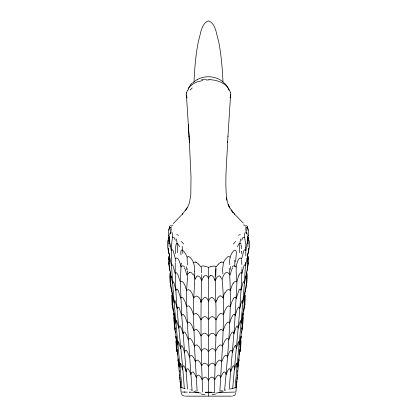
<?xml version="1.0" encoding="UTF-8"?>
<svg xmlns="http://www.w3.org/2000/svg" width="417" height="417" viewBox="0 0 417 417"><rect width="100%" height="100%" fill="white"/><g stroke="black" fill="none" stroke-linecap="round" stroke-linejoin="round"><path stroke-width="0.63" d="M242.595 317.076L242.59 321.106L242.553 316.612A5.947 0.396 -83 0 0 242.423 316.576L241.005 323.66L235.084 387.794L230.106 389.061M247.959 239.603L247.953 240.265M241.928 270.232L241.928 268.965M235.813 262.032C235.052 259.134 238.373 248.761 234.25 250.257C230.142 253.802 229.501 259.536 229.386 264.644M245.78 255.918L245.785 252.28M241.928 270.513C240.651 309.935 235.944 349.159 232.712 388.441M247.953 245.008L247.489 235.709M181.181 263.049L181.181 263.367M247.953 240.672L247.948 241.052M187.78 270.914L187.775 271.337M247.953 245.394L247.948 245.749M245.384 295.194L244.93 303.659L243.653 311.572M181.176 263.492L180.822 271.019M245.571 244.597C245.67 240.348 243.278 235.793 245.373 231.774M247.943 246.077L247.933 246.666M174.405 317.076L174.41 321.106L174.447 316.612A5.947 0.396 82.9 0 1 174.577 316.592L175.995 323.66L181.916 387.794L185.257 388.675M187.77 271.53L187.384 278.874M244.226 306.74L244.69 298.645L243.695 310.54M242.6 317.598L242.48 320.225L243.252 311.577M175.521 253.63C175.682 250.622 174.9 237.32 179.555 246.765M201.771 274.558C200.499 313.683 200.822 352.85 202.688 391.959M248.141 238.941L248.157 237.038L248.032 238.435M229.235 268.24C232.311 308.908 228.146 350.072 224.633 390.239M236.679 287.256C237.674 278.989 234.615 270.466 237.21 262.475C237.362 260.573 240.244 255.6 241.641 259.233M169.912 270.456L169.093 264.138L169.286 260.933M194.484 284.446L194.76 272.754M248.131 239.316L248.11 240.171M168.843 237.007L169.067 246.666M169.073 236.663L169.041 238.811L168.895 237.482M175.39 258.259L175.281 261.636M236.668 287.673L234.453 327.09L229.147 389.28M244.425 294.517L244.44 293.912M169.093 264.138L169.135 262.601M242.564 316.076L242.579 315.502M168.265 259.457L168.489 256.309M168.312 257.914L168.557 263.205L170.115 271.696M243.361 317.139L242.173 330.384M248.094 240.651L247.959 243.929L247.411 242.402L246.723 244.372L245.785 251.92M171.309 247.13L171.439 264.42L173.253 291.374M245.649 262.189L245.629 262.757M227.943 136.484L230.58 94.987M175.249 262.611C174.733 304.686 181.63 346.537 184.288 388.441M242.72 319.959L241.579 332.709M245.618 263.075L244.122 286.531L241.005 323.66L240.557 320.678A6.291 0.912 -82.5 0 0 240.328 320.736L238.128 328.236L237.278 325.917A6.662 1.465 -81.7 0 0 236.934 325.979L235.532 328.523L233.947 333.793L233.364 332.427L232.676 331.995A5.916 1.85 -79.5 0 0 232.055 332.276L230.476 334.835L228.667 339.949L227.88 338.828L227.015 338.552A3.977 1.845 -74.4 0 0 226.462 338.771L224.669 341.038L222.49 346.246L219.868 391.146L221.839 390.781M214.312 391.959L215.949 335.972L215.985 308.137L215.198 277.133L215.917 266.593L214.265 265.963L210.919 266.661M171.345 246.223L172.482 236.934M186.425 94.508L186.571 93.074M194.02 81.878C194.64 68.018 195.776 54.132 198.565 40.522C200.801 34.032 201.036 23.587 208.5 20.85C215.964 23.587 216.199 34.032 218.435 40.522C221.224 54.132 222.36 68.018 222.98 81.878M247.693 253.765L247.338 260.307M169.041 230.163L169.495 226.858L170.423 225.399M244.393 298.39L244.456 296.325M222.287 271.545L223.476 262.324L225.545 259.04L227.484 256.971L228.959 256.392L230.028 257.237M248.657 249.126L248.595 247.849M248.662 249.012L248.115 253.536M247.818 254.115L247.38 259.629L247.172 257.941L245.504 265.665L244.909 264.602L244.002 265.655L241.886 273.317M168.343 249.126L168.405 247.849M227.963 136.067L227.599 142.286L227.619 141.91C226.937 161.327 224.492 180.915 226.905 200.28M247.239 257.987L247.182 258.894M246.619 272.113L246.515 273.51M240.791 338.479L241.104 336.363L240.432 342.774L240.531 338.583A5.129 0.37 -82.9 0 0 240.437 338.526L239.05 345.224L238.623 341.612A5.473 0.829 -82.5 0 0 238.399 341.648L236.356 348.523L235.511 345.552M169.078 238.753L169.14 237.914M230.57 95.258L230.445 96.327M240.202 351.489L241.167 340.924M194.468 284.665L193.597 301.126L193.665 321.851L194.791 352.042L197.132 391.146L196.631 391.057M240.557 343.186L239.603 353.668M169.693 258.159L169.432 261.449L169.828 257.941L171.496 265.665L172.091 264.602L172.998 265.66L175.114 273.317L175.661 272.708L176.334 272.687L177.793 274.402L180.264 281.908L181.817 316.779L187.488 389.197M246.562 271.717L246.093 277.873L245.978 275.736L244.346 283.576L244.289 283.034A9.299 1.34 -82.9 0 0 243.08 282.533M169.651 258.488L169.662 260.307M180.796 271.358L180.264 281.908L181.822 281.308L183.537 282.71L185.122 285.796L186.587 290.498L186.707 306.646L187.603 327.772L192.07 390.176M247.714 260.933L247.906 264.138L247.088 270.456M244.263 297.253L244.32 296.555M244.972 291.66L245.128 289.789M244.92 292.301L244.445 297.879L244.998 291.91M242.887 313.37L242.949 312.641M242.621 316.43L242.689 315.643M243.309 310.926L243.476 308.997M187.369 279.062L186.587 290.498L188.432 289.57L190.361 290.592L192.101 293.448L193.681 298.035C196.543 292.948 200.827 298.76 201.114 302.304M239.259 354.351L239.327 353.637M242.48 320.225L243.075 313.579L242.882 315.085M238.727 360.283L238.863 358.745M237.341 375.639L237.398 374.956M237.721 371.427L237.784 370.692M238.508 362.691L238.581 361.873M235.923 392.053L236.58 383.984M236.637 383.364L236.866 380.857M236.981 379.585L237.216 376.978M242.1 324.468L242.162 323.78M241.495 331.145L240.432 342.774M241.678 329.154L241.797 327.83M239.514 352.756L236.298 387.336L235.084 387.794M239.577 352.068L239.832 349.31M240.025 347.199L240.296 344.286M170.73 277.227L170.543 282.309L171.455 290.018M248.391 235.933L248.537 230.132L247.844 228.526L246.645 227.604M240.223 351.302L240.833 345.849M238.581 362.8L238.962 359.923L238.279 366.1L238.399 361.31A4.42 0.349 -82.9 0 0 238.3 361.278L236.986 367.513L236.569 363.212M170.042 272.937L169.74 276.44L170.12 282.418L171.695 291.78M246.885 271.696L248.652 261.449L248.511 256.309M242.704 316.367L242.83 315.466M244.529 294.767L244.654 293.86M172.002 291.916L172.508 297.576M247.495 254.823L247.589 254.172M244.352 307.61L244.868 304.04L244.299 307.97M245.545 290.018L246.457 282.309L246.27 277.227M169.51 235.709L169.041 243.929L169.557 242.392L170.292 244.466L171.231 250.69L172.153 249.621L173.164 250.622L175.38 258.795L176.881 257.852L178.372 259.207L179.79 262.475L181.061 267.068L182.062 266.093L183.032 265.78L184.887 267.167M247.995 253.922L248.657 250.461L248.219 252.483C249.22 248.323 250.414 243.877 248.829 239.686M245.305 291.78L246.88 282.418L247.26 276.44L246.958 272.937M171.111 229.459L170.939 230.377M243.554 298.629L243.95 296.669M176.469 338.583L176.568 342.774L175.896 336.363L176.209 338.479M170.876 230.664L170.042 233.327M169.735 234.526L169.933 233.702M168.171 239.686C166.586 243.877 167.78 248.323 168.781 252.483L168.343 250.461L169.005 253.922M236.736 281.908L238.957 274.892M169.255 227.734L169.495 226.858M241.771 240.296C242.121 239.097 242.762 236.47 244.513 237.289M186.759 92.214L187.238 90.817M230.267 97.135L230.007 97.959M176.667 320.73L178.872 328.236L179.722 325.917A6.688 1.47 81.6 0 1 180.186 326.084L181.468 328.523L183.053 333.793L183.636 332.427L184.324 331.995A5.916 1.85 79.4 0 1 184.945 332.286L186.524 334.835L188.333 339.949L189.12 338.828L189.985 338.552A3.977 1.845 74.5 0 1 190.538 338.766L192.331 341.038L194.51 346.246L195.458 345.213L196.464 344.906A2.617 1.845 63.2 0 1 197.095 345.052L199.279 347.147L201.328 351.098L202.834 349.295L204.398 348.617A2.356 2.121 28.3 0 1 205.081 348.654L206.905 349.691L208.5 351.745L210.095 349.691L211.919 348.654A2.356 2.121 -28.3 0 1 212.602 348.617L214.166 349.295L215.672 351.098L217.721 347.147L219.905 345.047A2.617 1.845 -63.2 0 1 220.536 344.906L221.542 345.213L222.49 346.246C223.403 324.937 224.195 303.555 222.391 282.273C221.104 278.989 225.461 268.173 229.308 274.256M215.229 280.792L216.944 277.227L218.925 275.835A1.605 1.506 47.7 0 1 219.571 275.929L220.332 276.393M235.86 393.158L234.761 395.233L232.441 396.103M216.6 300.303L215.886 302.304L213.952 298.791L212.097 297.347A1.512 1.501 77 0 0 211.419 297.363L209.85 298.65L208.5 301.189L207.04 298.499L205.581 297.363A1.512 1.501 -81.3 0 0 204.903 297.347L203.637 298.113L202.214 300.084M243.075 282.643L240.984 290.211A9.471 2.168 -82.2 0 0 239.04 289.914M188.369 89.123L188.505 88.79M237.445 246.765C237.998 245.483 239.233 242.433 241.031 243.877M225.112 292.984L226.306 290.983L227.651 289.799L229.027 289.627L230.413 290.498L231.784 286.046L233.166 283.153M239.035 290.065L236.257 298.285L236.111 298.04M171.382 226.295L172.289 224.945M189.339 87.111L190.116 85.85M187.629 264.894C187.671 262.491 185.33 252.843 190.366 257.748C194.113 261.198 194.541 266.317 194.687 271.123M185.57 210.418L188.114 206.175L189.563 202.474L190.809 194.791L191.007 176.954L189.381 141.91M187.311 207.697L182.422 214.171L182.75 213.817L173.3 223.621M217.867 297.738L219.337 296.2A2.476 2.215 -83.6 0 1 220.869 295.971M187.692 274.256L189.61 272.322M233.546 298.489L231.972 301.58L230.293 306.646L228.714 305.781L227.02 306.881L225.253 309.81L223.444 314.6L221.417 313.318A2.935 2.278 -67.8 0 0 220.723 313.386L218.399 315.309L216.053 319.922L214.395 317.65L212.503 316.576A2.278 2.205 -39.1 0 0 211.794 316.586L210.142 317.493L208.5 319.703L206.858 317.493L205.206 316.586A2.278 2.205 39 0 0 204.497 316.576L202.605 317.65L200.947 319.922L198.601 315.309L196.277 313.386A2.935 2.278 67.3 0 0 195.589 313.318L193.556 314.6L191.299 308.903L188.911 305.969A4.681 2.377 76 0 0 188.286 305.781L186.707 306.646L184.825 301.084L182.896 297.821L181.755 297.337L180.743 298.285L178.116 290.336M232.113 267.167C232.853 265.431 235.11 265.436 235.939 267.068M203.605 276.836L204.862 275.642A2.028 1.939 -8.9 0 1 205.284 275.481A1.652 1.579 -8.9 0 1 206.337 275.522L207.478 276.403L208.5 278.212L209.522 276.403L210.663 275.522M192.581 83.014L196.188 80.22A28.017 11.791 -2.1 0 1 197.606 79.386M190.897 85.709L193.717 83.567L197.794 81.523M218.049 264.331L219.947 262.84A10.383 9.158 46.7 0 1 220.598 262.507M245.889 227.5L246.171 227.51M196.668 276.393L197.429 275.924A1.605 1.506 -47.7 0 1 198.075 275.835L200.056 277.227L201.771 280.792L202.433 279.046A12.911 12.562 0.9 0 1 203.652 276.867M170.355 227.604L169.156 228.526L168.463 230.132L168.609 235.933M170.829 227.51L171.111 227.5M172.487 237.289C174.238 236.47 174.879 239.097 175.229 240.296M220.577 262.465L221.542 262.105M197.642 79.397C205.586 75.133 215.959 76.071 222.97 81.748M180.764 387.07L180.999 392.053L181.577 392.063M206.451 266.76L208.5 267.323L209.933 266.922M210.793 266.698L210.304 266.828M222.636 390.63L222.318 390.693M205.779 79.829L206.545 79.772M211.601 392.199L205.399 392.199M218.961 392.491L235.329 392.063M214.979 392.663L205.154 392.746M181.14 393.158L182.245 395.233L184.543 396.103M185.492 396.15L231.503 396.15M181.739 392.063L187.348 392.136M189.318 392.168L190.559 392.194M191.241 392.209L198.419 392.512M210.048 79.71C217.34 80.022 225.368 82.92 229.157 89.561M195.161 390.781L195.484 390.844M192.221 390.208L192.221 390.208A42.716 0.761 9.6 0 1 191.32 390.02M190.074 389.765L190.35 389.822M195.458 262.105L196.423 262.465M206.081 266.661C199.352 264.128 201.552 268.183 201.698 272.801M220.864 295.976L222.084 296.643L223.319 298.035M181.916 387.794L180.577 387.242M180.681 387.325L177.486 352.756M246.577 225.399L247.505 226.858L247.959 230.163M244.711 224.945L245.618 226.295M198.951 264.331L197.053 262.84A10.383 9.158 -46.7 0 0 196.402 262.507M171.627 231.774L172.252 233.348L172.476 236.71M225.003 83.593L227.062 86.137L228.594 89.024M243.273 223.1L234.265 213.827L234.583 214.171L231.081 209.939L233.15 212.587L229.694 207.702M234.87 314.871L235.261 315.627L237.044 309.69L238.493 307.12A7.636 1.678 -81.8 0 1 238.972 307.063L239.718 308.762L241.021 303.315L242.084 300.714A7.313 1.042 -82.6 0 1 242.386 300.704L242.798 303.008M192.8 274.433L191.684 272.932L190.475 272.223A2.221 1.788 -79.7 0 0 189.605 272.311M179.044 307.746L181.739 315.627L182.265 314.694L183.011 314.34A6.662 2.106 79.8 0 1 183.496 314.533L185.304 317.264L187.358 323.102L188.051 322.315L188.979 322.075A4.478 2.111 75.2 0 1 189.563 322.31L191.653 325.005L193.889 330.535L195.782 329.367A2.909 2.101 65.2 0 1 196.443 329.472L198.711 331.473L201.051 335.972L202.641 334.027L204.273 333.24A2.466 2.288 31.6 0 1 205.211 333.287L206.858 334.236L208.5 336.337L210.142 334.236L211.789 333.287A2.466 2.288 -31.3 0 1 212.727 333.24L214.359 334.027L215.949 335.972L218.289 331.473L220.557 329.472A2.909 2.095 -65.1 0 1 221.218 329.367L223.111 330.535L225.347 325.005L227.437 322.31A4.478 2.111 -75.2 0 1 228.021 322.075L228.949 322.315L229.642 323.102L231.299 318.181L232.811 315.257A7.35 2.32 -79.8 0 1 234.87 314.861M229.803 207.906L227.458 202.537L226.494 197.778M228.844 206.102L229.757 207.807M172.716 295.58L174.202 303.008L175.995 323.66L176.443 320.678A6.291 0.912 82.5 0 1 176.667 320.73M173.816 282.408L175.969 290.362M229.585 90.416L230.127 91.829A71.072 26.506 -4.5 0 1 230.372 92.689M228.083 204.377L228.923 206.269M214.677 279.307L213.395 276.836L212.138 275.642A1.751 1.684 8.5 0 0 210.658 275.501M186.972 257.237C186.477 253.619 179.451 244.43 181.041 254.907M228.719 89.342L228.938 89.978M187.004 97.99L186.435 95.326L188.739 131.178M246.958 233.327L246.306 231.571M247.505 226.858L247.745 227.734M247.067 233.702L247.265 234.526M168.849 237.007L168.885 237.398M246.186 230.971L245.889 229.459M230.351 92.689L230.559 94.143M168.885 253.536L168.338 249.012M171.616 295.194L172.07 303.659L173.347 311.572M169.411 254.172L169.505 254.823M174.827 330.384L173.639 317.139M174.118 315.085L173.748 311.577M172.346 293.86L172.44 294.522M172.648 307.61L172.132 304.04L172.701 307.97M172.315 298.739L173.305 310.54M174.17 315.466L174.296 316.367M175.421 332.709L174.28 319.959M178.419 362.8L178.038 359.923L178.721 366.1L178.601 361.31A4.42 0.349 83 0 1 178.7 361.273L180.014 367.513L180.431 363.212A4.743 0.761 82.4 0 1 180.65 363.243L182.537 369.446L182.865 366.845L183.475 365.693A5.082 1.204 81.3 0 1 183.803 365.787L184.872 367.669L186.196 371.839L186.759 369.566L187.614 368.649A4.389 1.465 78.4 0 1 188.192 368.92L189.328 370.65L190.824 374.549L191.601 372.6L192.664 371.891A2.731 1.376 71.3 0 1 193.17 372.073L194.635 373.846L196.24 377.401L197.194 375.717L198.247 375.102A1.746 1.324 55.9 0 1 198.805 375.164L200.368 376.457L202.214 379.736L203.506 377.828L204.872 377.109A1.704 1.522 19.8 0 1 205.472 377.135L207.093 378.193L208.5 380.309L209.907 378.193L211.528 377.14A1.704 1.522 -19.7 0 1 212.128 377.109L213.494 377.828L214.786 379.736L216.632 376.457L218.195 375.17A1.746 1.324 -55.6 0 1 218.753 375.107L219.806 375.717L220.76 377.401L222.365 373.846L223.83 372.068A2.731 1.376 -71.6 0 1 224.336 371.891L225.399 372.6L226.176 374.549L227.672 370.65L228.813 368.909A4.389 1.47 -78.6 0 1 229.386 368.649L230.241 369.566L230.804 371.839L232.128 367.669L233.197 365.787A5.082 1.204 -81.2 0 1 233.525 365.693L234.135 366.845L234.463 369.446L236.35 363.243A4.743 0.761 -82.4 0 1 236.569 363.212M176.798 351.489L175.833 340.924M176.167 345.849L176.777 351.302M174.52 320.225L173.873 313.615L174.52 320.225L174.4 317.598M177.397 353.668L176.443 343.186M170.772 276.612L170.61 274.881M177.168 349.31L177.423 352.068M172.377 302.518L172.774 306.74M179.216 370.692L179.279 371.427M179.602 374.956L179.659 375.639M179.784 376.978L180.019 379.585M180.134 380.857L180.363 383.364M180.42 383.984L180.702 387.085M175.203 327.83L175.322 329.154M175.505 331.145L176.568 342.774M176.704 344.286L176.975 347.199M177.673 353.637L177.741 354.351M178.137 358.745L178.273 360.283M178.419 361.873L178.492 362.691M174.838 323.78L174.9 324.468M173.524 308.997L173.691 310.926M174.051 312.641L174.113 313.37M174.311 315.643L174.379 316.43M172.555 297.879L172.08 292.301M172.028 291.66L171.872 289.789M170.485 273.51L170.381 272.113M172.68 296.555L172.737 297.253M247.86 237.914L247.922 238.753M247.307 258.159L247.568 261.449L247.349 258.488M173.274 291.655L174.202 303.008L174.358 301.434A7.881 1.121 82.5 0 1 175.187 301.095L177.282 308.762L177.486 307.954A8.397 1.84 81.7 0 1 179.039 307.689M241.125 244.982L241.193 245.915M170.438 271.717L170.907 277.873L171.038 275.736L172.654 283.576L172.732 282.877A9.174 1.329 82.8 0 1 173.811 282.319M241.214 246.275L241.234 246.546M169.818 258.894L169.761 257.987M189.063 136.51L188.338 124.62L189.407 142.306L189.037 136.067M241.255 246.916L241.271 247.203M169.182 254.115L169.62 259.629L169.307 253.765M194.703 271.368L194.718 271.743M245.618 245.42L245.639 245.874M241.292 247.583L241.307 247.979M194.729 271.931L194.749 272.374M172.596 298.15L172.591 295.632A6.943 0.438 83 0 1 172.716 295.575M241.328 248.381L241.339 248.688M241.829 264.56L241.667 260.015M245.702 247.417L245.707 247.729M248.694 258.029L248.735 259.457L248.688 257.914M245.717 248.058L245.769 250.69L244.904 249.627L243.898 250.497L241.62 258.795L241.61 258.259M174.421 315.502L174.436 316.076M247.865 262.601L247.906 264.138M172.575 294.517L172.56 293.912M247.927 236.663L247.959 238.811M241.422 251.18L241.433 251.519M241.438 251.633L241.479 253.63M172.31 298.645L172.388 302.622M241.912 267.651L241.917 268.016M169.067 242.032L169.041 239.603M187.775 268.699L187.78 269.033M187.786 269.695L187.786 269.961M208.5 395.926L208.5 392.778M208.5 267.323L208.5 392.303M239.473 252.655A19.797 2.153 88.7 0 1 240.932 238.785M238.451 235.297A51.453 14.6 74.5 0 1 240.322 234.724M233.411 244.049A51.718 20.188 75.9 0 1 235.683 241.459M234.907 266.729A21.668 4.347 86.3 0 1 234.802 260.271M230.429 269.591A36.18 9.33 85.9 0 1 230.528 266.338M230.226 275.058A21.866 10.54 89.7 0 1 232.514 268.001M221.516 262.032A1.543 1.324 34.2 0 1 223.236 262.83M222.798 273.833A42.815 22.153 79.6 0 1 222.855 271.879M215.792 276.216A49.237 23.852 80.5 0 1 216.1 268.72M216.142 266.823A24.415 21.22 76.2 0 1 218.2 264.534M214.5 279.385A27.809 26.401 -74.4 0 1 215.036 280.865M220.134 276.565A9.581 9.148 52.8 0 1 221.776 279.197M182.135 246.291A31.661 4.113 -87.7 0 1 182.849 253.583M181.317 241.459A51.718 20.188 -75.9 0 1 183.589 244.049M186.331 266.713A35.33 9.32 -85.8 0 1 186.415 269.705M184.486 268.001A21.866 10.54 -89.7 0 1 186.774 275.058M238.977 275.168A11.697 2.95 -81.6 0 1 241.943 273.031M246.468 273.87A20.97 0.459 -83.4 0 1 246.03 278.394M223.178 391.375A13.208 2.898 -3.9 0 1 216.215 393.059M215.594 394.112A20.37 9.367 -2.1 0 1 212.034 394.503M242.798 302.935A23.305 1.48 -83 0 1 243.559 298.504M246.254 233.953A13.662 3.279 78 0 1 246.551 232.373M245.462 246.447A18.291 2.241 88.6 0 1 245.493 247.276M216.83 300.407A14.762 12.781 -81.4 0 1 218.028 297.858M222.986 297.884A22.935 15.017 -84.1 0 1 224.784 292.671M233.536 298.296A8.121 2.737 -80.7 0 1 236.105 298.066M243.95 296.716A7.772 0.485 -82.9 0 1 244.482 296.174M248.198 235.313A17.102 0.839 67 0 1 248.548 236.095M246.228 227.943A20.85 2.137 83.4 0 1 246.327 227.682M233.192 283.341A9.231 3.539 -78.7 0 1 236.799 281.678M243.664 224.888A10.211 1.553 61.5 0 1 244.174 225.472M225.68 390.02A42.716 0.761 -9.6 0 1 224.799 390.197M246.207 230.163A25.234 2.205 68.2 0 1 245.952 227.651M235.511 345.557A5.869 1.329 -81.5 0 0 235.068 345.657L233.817 348.044L232.441 352.568L231.805 350.687L231.018 350.155A5.14 1.642 -79.1 0 0 230.575 350.363L229.23 352.396L227.489 357.119L226.629 355.545L225.644 355.206A3.383 1.605 -73.1 0 0 225.112 355.466L223.58 357.458L221.688 361.852L220.817 360.632L219.691 360.132A2.194 1.579 -60.3 0 0 219.097 360.257L217.231 361.977L215.271 365.626L214.072 364.005L212.607 363.186A2.075 1.845 -25.1 0 0 211.747 363.202L210.012 364.26L208.5 366.329L206.988 364.26L205.253 363.202A2.075 1.845 24.9 0 0 204.393 363.186L202.928 364.005L201.729 365.626L199.769 361.977L197.903 360.257A2.194 1.579 60.5 0 0 197.309 360.132L196.183 360.632L195.312 361.852C194.822 359.631 191.539 351.995 189.511 357.119L187.77 352.396L186.425 350.369A5.14 1.642 79 0 0 185.982 350.16L185.195 350.687L184.559 352.568L183.027 347.637L181.932 345.662A5.869 1.324 81.4 0 0 181.484 345.552L180.644 348.523L178.601 341.653A5.473 0.829 82.4 0 0 178.377 341.612L177.95 345.224L176.563 338.521A5.129 0.37 83 0 0 176.469 338.588M175.953 290.31A9.601 2.189 82 0 1 178.116 290.222M170.449 232.373A13.662 3.279 -78 0 1 170.746 233.953M170.673 227.682A20.85 2.137 -83.4 0 1 170.772 227.943M168.452 236.095A17.102 0.839 -67 0 1 168.802 235.313M171.048 227.651A25.234 2.205 -68.2 0 1 170.793 230.163M200.655 302.127A23.529 23.055 -34.8 0 1 201.75 299.839M195.224 279.197A9.581 9.148 -52.8 0 1 196.866 276.565M193.29 273.969A21.293 16.774 -78 0 1 195.349 278.989M200.785 393.059A13.208 2.898 3.9 0 1 193.822 391.375M172.826 225.472A10.211 1.553 -61.5 0 1 172.899 225.388M176.068 238.785A19.797 2.153 -88.7 0 1 177.527 252.655M176.678 234.724A51.453 14.6 -74.5 0 1 178.549 235.297M171.085 246.958A18.291 2.674 -88.8 0 1 171.121 245.967M172.549 297.967A28.262 0.558 83.2 0 1 172.513 297.623M170.595 274.787A16.096 0.375 83.3 0 1 170.475 273.422M170.892 277.852A27.001 0.599 83.4 0 1 170.756 276.481M204.966 394.503A20.37 9.367 2.1 0 1 201.406 394.112M198.8 264.534A24.415 21.22 -76.2 0 1 200.858 266.823M193.764 262.83A1.543 1.324 -34.2 0 1 195.484 262.032M186.243 95.389A69.055 23.534 -19.1 0 1 186.149 94.596M186.634 93.08A71.646 26.657 4.4 0 1 186.873 92.23M187.634 90.781A69.232 23.519 -10.3 0 1 188.077 89.931M190.116 90.051A62.628 22.263 -5.8 0 1 192.263 87.909M188.911 87.669A53.47 19.286 -3.5 0 1 190.673 85.688M198.32 81.768A17.691 7.438 2.4 0 1 202.85 80.575M201.604 79.741A14.731 4.994 0.2 0 1 205.294 79.22M206.681 80.043A12.255 3.961 -0.9 0 1 208.505 79.965M208.5 79.725A11.697 4.618 -0.6 0 1 210.038 79.746M228.698 89.499A68.174 22.127 13.5 0 1 229.178 90.359M230.783 94.2A70.728 24.494 15.4 0 1 230.737 95.029M230.58 96.327A70.869 24.561 -2.3 0 1 230.471 97.135M222.621 81.805A43.842 17.592 4.3 0 1 224.7 83.624M190.663 84.604A52.396 21.058 -4.3 0 1 192.128 82.967M190.074 85.85A46.928 18.463 -5.6 0 1 191.002 84.63M188.312 88.795A74.888 29.122 -6.6 0 1 189.094 87.111M188.01 89.785A63.426 24.4 -7.8 0 1 188.114 89.462M189.589 392.131A54.82 0.824 3.3 0 1 190.209 392.142M185.028 392.048A97.187 0.766 2.2 0 1 184.105 391.97M170.36 227.625L169.662 228.01L170.36 227.625M247.359 228L246.64 227.625L247.338 228.01"/></g></svg>
